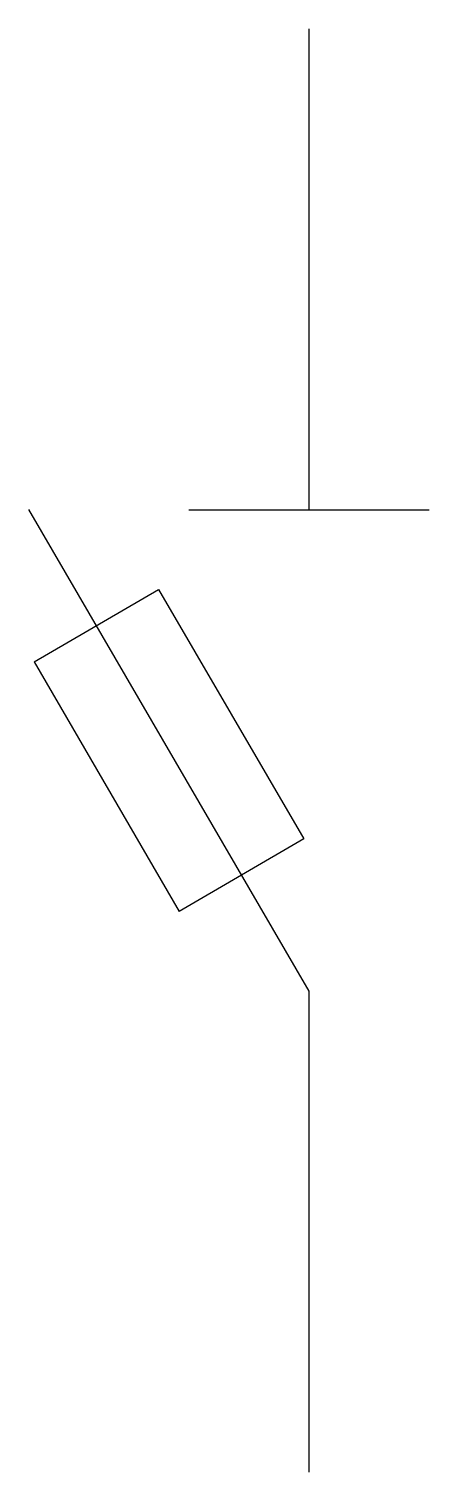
# Model space of a CAD drawing. Header units: millimetres. Extents: x 2.1 to 6.2, y 0 to 15.
import ezdxf

# ---------------------------------------------------------------- set-up
doc = ezdxf.new("R2010")
doc.units = ezdxf.units.MM
doc.layers.get('0').update_dxf_attribs({"lineweight": 25, "true_color": 0xffffff})

msp = doc.modelspace()

# ---------------------------------------------------------------- linework, layer by layer
for p, q in [((5, 10), (5, 15)), ((5, 5), (2.085, 10.003)), ((3.75, 10), (6.25, 10)), ((2.139, 8.42), (3.435, 9.175)), ((3.435, 9.175), (4.946, 6.583)), ((2.139, 8.42), (3.65, 5.828)), ((4.946, 6.583), (3.65, 5.828)), ((5, 0), (5, 5))]:
    msp.add_line(p, q)

doc.saveas('drawing.dxf')
